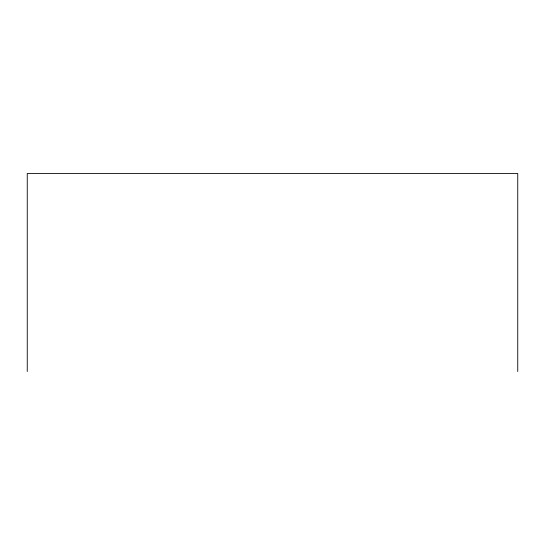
<?xml version="1.0" encoding="UTF-8"?>
<svg xmlns="http://www.w3.org/2000/svg" width="545" height="545" viewBox="0 0 545 545"><rect width="100%" height="100%" fill="white"/><g stroke="black" fill="none" stroke-linecap="round" stroke-linejoin="round"><path stroke-width="0.82" d="M517.75 371.506L517.75 173.494L27.25 173.494L27.25 371.506"/></g></svg>
